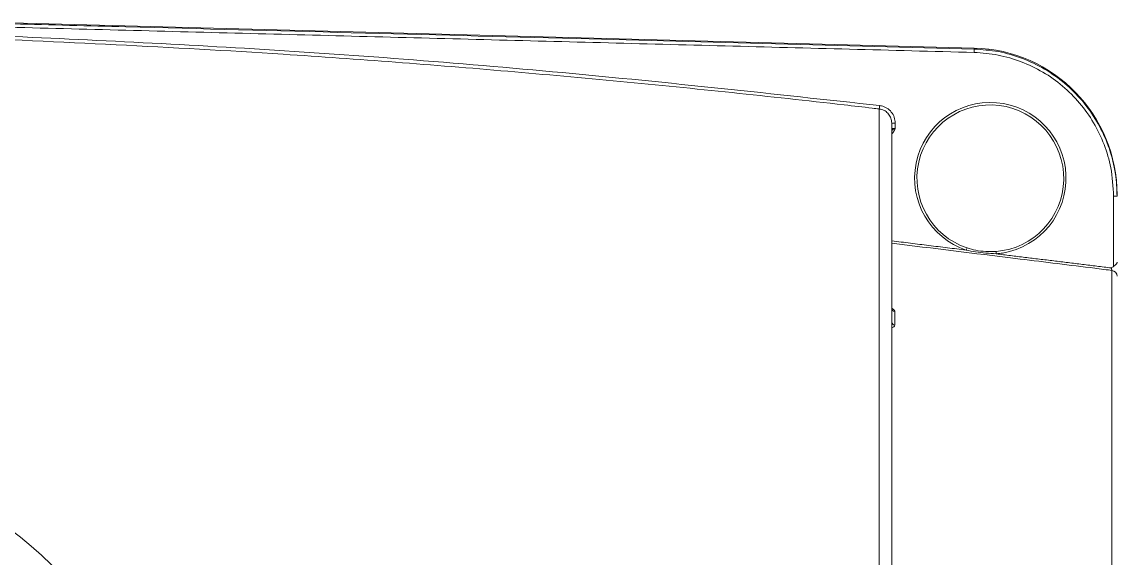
# Model space of a CAD drawing. Extents: x 2 to 136, y 1 to 99.
# Drawn here: x 105.09 to 109.754, y 46.379 to 48.661 of the extents above; entities that cross this region are included whole.
import ezdxf

# ---------------------------------------------------------------- set-up
doc = ezdxf.new("R2010")
doc.units = 0
doc.header["$MEASUREMENT"] = 0
doc.linetypes.add('SLD-Solid', pattern=[0])
doc.layers.add('OBJECT', color=7, linetype='CONTINUOUS')

msp = doc.modelspace()

# ---------------------------------------------------------------- linework, layer by layer
at = {"layer": 'OBJECT', "linetype": 'SLD-Solid', "lineweight": 15}
for p, q in [((109.1457, 48.5495), (104.903, 48.6606)), ((109.1457, 48.5453), (109.1457, 48.5495)), ((108.7413, 46.3085), (108.7413, 48.2902)), ((108.7944, 48.2302), (108.7944, 46.3191)), ((108.8093, 48.2299), (108.8093, 48.2075)), ((109.7394, 47.6202), (109.7394, 47.919)), ((108.7944, 47.7906), (108.7944, 47.383)), ((109.7324, 46.2908), (109.7324, 47.6032)), ((108.8075, 47.4283), (108.8075, 47.3702))]:
    msp.add_line(p, q, dxfattribs=at)
for centre, radius, start, end in [((106.9076, 48.5924), 2.2387, 358.4214, 358.7948), ((109.1294, 47.9247), 0.625, 0, 88.5), ((101.317, 49.1723), 7.4765, 353.22368, 353.33536), ((109.2144, 47.9953), 0.3225, 279.3262, 251.4759), ((109.2144, 47.995), 0.3125, 274.4635, 251.4759), ((108.8056, 48.3728), 0.143, 265.4978, 271.4959), ((109.7431, 47.7759), 0.1432, 85.5005, 91.4932), ((109.4979, 47.5627), 0.4062, 160.4418, 161.8162), ((108.7088, 47.6347), 0.5321, 4.2083, 5.2572), ((109.2144, 47.9953), 0.3225, 274.4635, 279.3262), ((109.7294, 47.5784), 0.0249, 0.099, 83.1348), ((108.8082, 47.4422), 0.0139, 183.3886, 267.0674), ((108.7987, 47.4405), 0.00432, 169.559, 218.0366), ((108.808, 47.384), 0.0137, 184.1672, 267.8655), ((104.1544, 45.29), 1.5, 209.9264, 65.3757)]:
    msp.add_arc(centre, radius, start, end, dxfattribs=at)
for points, knots in [([(104.903, 48.6562), (104.913, 48.6559), (104.963, 48.6546), (105.1729, 48.6491), (106.0127, 48.6272), (107.3769, 48.5915), (108.5812, 48.5601), (109.1457, 48.5453)], [0, 0, 0, 0, 0.007069, 0.035343, 0.14844, 0.600828, 1, 1, 1, 1]), ([(104.7794, 48.6107), (105.1991, 48.5921), (106.071, 48.5534), (107.3929, 48.4519), (108.293, 48.3537), (108.743, 48.3046)], [0, 0, 0, 0, 0.316932, 0.658466, 1, 1, 1, 1]), ([(108.7413, 48.2902), (108.7314, 48.2913), (108.6817, 48.2971), (108.4731, 48.3212), (107.9561, 48.3779), (107.1595, 48.4532), (106.0478, 48.539), (105.2537, 48.5754), (104.7794, 48.5971)], [0, 0, 0, 0, 0.007548, 0.037738, 0.1585, 0.400076, 0.641653, 1, 1, 1, 1]), ([(109.7394, 47.919), (109.7371, 47.9596), (109.7329, 48.0345), (109.7012, 48.1397), (109.6567, 48.2328), (109.5967, 48.3168), (109.5239, 48.3897), (109.4397, 48.4492), (109.3469, 48.4937), (109.2478, 48.5229), (109.1795, 48.5281), (109.1454, 48.5307)], [0, 0, 0, 0, 0.12882, 0.238011, 0.347201, 0.456082, 0.564962, 0.673719, 0.782476, 0.891238, 1, 1, 1, 1]), ([(109.1457, 48.5453), (109.1802, 48.5428), (109.2502, 48.5375), (109.3512, 48.5077), (109.4469, 48.4622), (109.5327, 48.4015), (109.6079, 48.3266), (109.669, 48.2409), (109.7154, 48.1452), (109.7378, 48.0676), (109.7514, 47.9917), (109.7531, 47.9501), (109.7544, 47.9187)], [0, 0, 0, 0, 0.107204, 0.217517, 0.324717, 0.435019, 0.54234, 0.652756, 0.760378, 0.8711, 0.902397, 1, 1, 1, 1]), ([(108.7944, 48.2302), (108.7937, 48.2371), (108.7924, 48.2507), (108.782, 48.2688), (108.7666, 48.2825), (108.752, 48.2886), (108.7433, 48.2899), (108.7413, 48.2902)], [0, 0, 0, 0, 0.233391, 0.466665, 0.699222, 0.930629, 1, 1, 1, 1]), ([(108.743, 48.3046), (108.7455, 48.3043), (108.7563, 48.3027), (108.7747, 48.295), (108.7938, 48.278), (108.8068, 48.2553), (108.8085, 48.2384), (108.8093, 48.2299)], [0, 0, 0, 0, 0.069456, 0.301091, 0.533716, 0.766868, 1, 1, 1, 1]), ([(108.8093, 48.2075), (108.8093, 48.2075), (108.8087, 48.2061), (108.8076, 48.2034), (108.8054, 48.1982), (108.8019, 48.192), (108.798, 48.1867), (108.7948, 48.185), (108.7944, 48.1847)], [0, 0, 0, 0, 0.007156, 0.160855, 0.314496, 0.617094, 0.940136, 1, 1, 1, 1]), ([(108.7944, 48.2047), (108.7944, 48.2048), (108.7946, 48.2053), (108.7963, 48.206), (108.7997, 48.2067), (108.8042, 48.2073), (108.8076, 48.2074), (108.8093, 48.2075)], [0, 0, 0, 0, 0.136594, 0.353061, 0.567998, 0.781371, 1, 1, 1, 1]), ([(108.7944, 48.1979), (108.7961, 48.1995), (108.7989, 48.2021), (108.8033, 48.2046), (108.8065, 48.2062), (108.8083, 48.2071), (108.8093, 48.2075), (108.8093, 48.2075)], [0, 0, 0, 0, 0.415007, 0.690865, 0.839928, 0.991515, 1, 1, 1, 1]), ([(109.7324, 47.6032), (109.7277, 47.6037), (109.6966, 47.6076), (109.5596, 47.6245), (109.2516, 47.6625), (108.97, 47.6972), (108.7944, 47.7188)], [0, 0, 0, 0, 0.01498, 0.099623, 0.438193, 1, 1, 1, 1]), ([(109.2395, 47.6737), (109.2098, 47.6754), (109.1669, 47.6779), (109.1249, 47.6867), (109.1119, 47.6895)], [0, 0, 0, 0, 0.690761, 1, 1, 1, 1]), ([(109.1151, 47.6987), (109.1275, 47.695), (109.1676, 47.6829), (109.2097, 47.6832), (109.2387, 47.6834)], [0, 0, 0, 0, 0.310503, 1, 1, 1, 1]), ([(109.7394, 47.6202), (109.7415, 47.6217), (109.7456, 47.6246), (109.7507, 47.6288), (109.7537, 47.6332), (109.7544, 47.6361), (109.7544, 47.6375), (109.7544, 47.6376)], [0, 0, 0, 0, 0.25952, 0.511585, 0.769406, 0.991449, 1, 1, 1, 1]), ([(109.7294, 47.6133), (109.7295, 47.6133), (109.7312, 47.6145), (109.7346, 47.6167), (109.7378, 47.619), (109.7394, 47.6202)], [0, 0, 0, 0, 0.016341, 0.508892, 1, 1, 1, 1]), ([(109.7324, 47.6032), (109.7324, 47.6033), (109.7323, 47.6035), (109.7319, 47.6049), (109.7313, 47.6071), (109.7305, 47.6097), (109.7299, 47.6118), (109.7295, 47.6131), (109.7294, 47.6133)], [0, 0, 0, 0, 0.123143, 0.346274, 0.575888, 0.721628, 0.963156, 1, 1, 1, 1]), ([(108.8075, 47.4283), (108.8074, 47.4292), (108.8071, 47.4318), (108.8038, 47.4359), (108.7991, 47.4395), (108.7953, 47.4409), (108.7944, 47.4412)], [0, 0, 0, 0, 0.199381, 0.547348, 0.898227, 1, 1, 1, 1]), ([(108.7944, 47.3588), (108.7967, 47.3595), (108.8017, 47.361), (108.8065, 47.3652), (108.8072, 47.3685), (108.8075, 47.3702)], [0, 0, 0, 0, 0.310829, 0.655628, 1, 1, 1, 1])]:
    msp.add_open_spline(points, degree=3, knots=knots, dxfattribs=at)
for points in [[(109.1454, 48.5307), (104.9027, 48.6416)], [(108.7944, 47.7286), (109.1119, 47.6895)], [(109.2395, 47.6737), (109.7294, 47.6133)]]:
    msp.add_open_spline(points, degree=1, dxfattribs=at)

doc.saveas('drawing.dxf')
